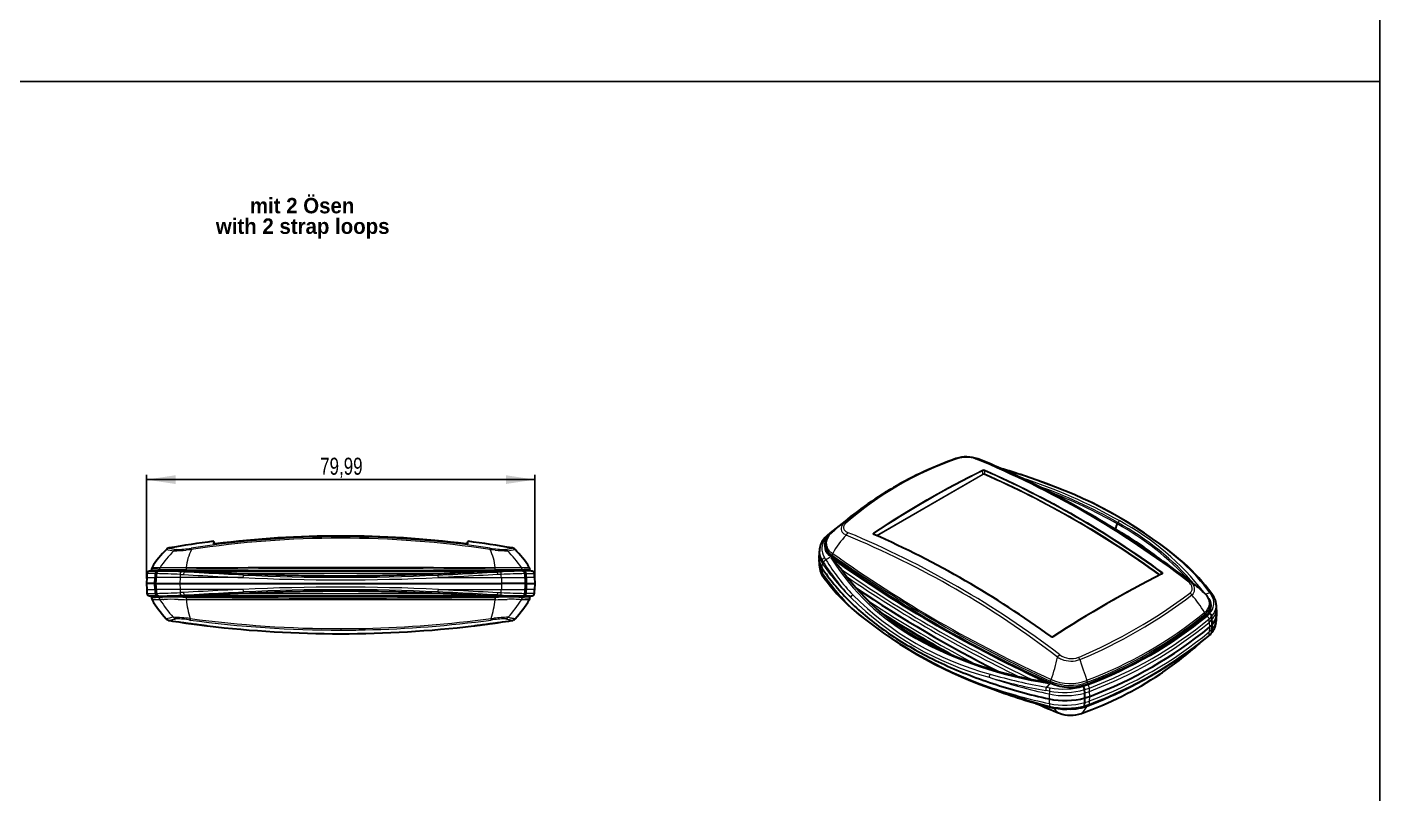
# Model space of a CAD drawing. Header units: millimetres. Extents: x 0 to 1188, y 0 to 841.
# Drawn here: x 576.9 to 855.4, y 158.3 to 316.2 of the extents above; entities that cross this region are included whole.
import ezdxf

# ---------------------------------------------------------------- set-up
doc = ezdxf.new("R2010")
doc.units = ezdxf.units.MM
doc.linetypes.add('SLD-Durchgehend', pattern=[0])
doc.styles.add('SLDTEXTSTYLE0', font='arialbd.ttf', dxfattribs={"width": 0.948})
doc.styles.add('SLDTEXTSTYLE3', font='ARIALN.TTF', dxfattribs={"width": 0.87})
doc.dimstyles.new('SLDDIMSTYLE2', dxfattribs={"dimtxt": 3.5, "dimasz": 6, "dimexe": 0, "dimexo": 0.0625, "dimgap": 0.875, "dimtad": 1, "dimrnd": 1e-09, "dimzin": 12, "dimdsep": 46, "dimtxsty": 'SLDTEXTSTYLE3', "dimsah": 1, "dimcen": 0.09, "dimadec": 0, "dimazin": 3, "dimtfac": 1, "dimtofl": 0, "dimtmove": 0, "dimatfit": 3, "dimfxl": 0, "dimfrac": 2, "dimtolj": 1, "dimtzin": 12, "dimarcsym": 0})

# ---------------------------------------------------------------- blocks, each defined once
blk = doc.blocks.new('SW_NOTE_4')
at = {"color": 0, "char_height": 3.175, "attachment_point": 2, "style": 'SLDTEXTSTYLE0'}
for s, insert in [('mit 2 Ösen', (10.86, 4.09)), ('with 2 strap loops', (10.98, -0.14))]:
    blk.add_mtext(s, dxfattribs=dict(at, insert=insert))
blk = doc.blocks.new('_D_66')
for p, q in [((601.47, 202.65), (601.47, 224.04)), ((681.46, 223.04), (601.47, 223.04)), ((681.46, 202.65), (681.46, 224.04))]:
    blk.add_line(p, q)
for points in [[(601.47, 223.04), (607.47, 222.14), (607.47, 223.94)], [(681.46, 223.04), (675.46, 223.94), (675.46, 222.14)]]:
    blk.add_solid(points)
at = {"insert": (637.24, 227.55), "char_height": 3.5, "attachment_point": 1, "style": 'SLDTEXTSTYLE3'}
blk.add_mtext('79,99', dxfattribs=at)

msp = doc.modelspace()

# ---------------------------------------------------------------- linework, layer by layer
for p, q in [((855.371, 834.346), (855.371, 4.785)), ((24.799, 305), (855.371, 305))]:
    msp.add_line(p, q)
at = {"color": 7, "linetype": 'SLD-Durchgehend', "lineweight": 0}
for p, q in [((751.734, 211.537), (773.654, 224.191)), ((773.733, 224.074), (751.894, 211.467)), ((742.267, 211.898), (741.907, 211.594)), ((751.228, 211.918), (751.253, 211.746)), ((801.435, 214.181), (801.289, 213.931)), ((615.664, 209.81), (615.664, 209.81)), ((667.27, 209.81), (667.27, 209.81)), ((740.592, 206.46), (740.872, 206.005)), ((741.331, 206.516), (741.048, 206.972)), ((742.63, 207.474), (742.599, 207.087)), ((603.244, 203.678), (601.594, 203.678)), ((602.082, 204.195), (603.722, 204.195)), ((603.54, 203.678), (603.244, 203.678)), ((603.722, 204.195), (604.001, 204.195)), ((604.123, 204.238), (604.137, 204.554)), ((608.415, 203.53), (609.136, 203.495)), ((609.355, 204.015), (608.631, 204.05)), ((609.643, 204.559), (609.629, 204.238)), ((609.855, 204.195), (673.08, 204.195)), ((662.424, 203.678), (620.51, 203.678)), ((673.306, 204.238), (673.291, 204.559)), ((673.579, 204.015), (674.304, 204.05)), ((674.52, 203.53), (673.799, 203.495)), ((678.797, 204.554), (678.811, 204.238)), ((679.212, 204.195), (678.934, 204.195)), ((680.853, 204.195), (679.212, 204.195)), ((679.394, 203.678), (679.691, 203.678)), ((679.691, 203.678), (681.34, 203.678)), ((740.549, 205.899), (740.49, 204.903)), ((740.49, 204.903), (740.549, 203.933)), ((740.872, 202.993), (740.592, 203.39)), ((810.422, 203.597), (810.462, 203.809)), ((601.536, 202.854), (603.187, 202.854)), ((603.125, 201.65), (603.187, 202.854)), ((603.187, 200.446), (603.125, 201.65)), ((603.187, 202.854), (603.486, 202.854)), ((608.396, 202.854), (603.486, 202.854)), ((608.396, 202.854), (608.37, 201.65)), ((608.37, 201.65), (608.396, 200.446)), ((621.353, 202.854), (608.396, 202.854)), ((641.467, 203.18), (641.467, 203.164)), ((661.582, 202.854), (674.538, 202.854)), ((674.538, 202.854), (674.564, 201.65)), ((674.538, 202.854), (679.449, 202.854)), ((674.564, 201.65), (674.538, 200.446)), ((679.748, 202.854), (679.449, 202.854)), ((679.81, 201.65), (679.748, 202.854)), ((681.398, 202.854), (679.748, 202.854)), ((679.748, 200.446), (679.81, 201.65)), ((601.536, 200.446), (603.187, 200.446)), ((601.594, 199.623), (603.244, 199.623)), ((603.722, 199.105), (602.082, 199.105)), ((603.187, 200.446), (603.486, 200.446)), ((603.244, 199.623), (603.54, 199.623)), ((608.396, 200.446), (603.486, 200.446)), ((604.001, 199.105), (603.722, 199.105)), ((604.122, 198.746), (604.137, 198.748)), ((604.137, 198.748), (604.123, 199.063)), ((621.353, 200.446), (608.396, 200.446)), ((609.136, 199.805), (608.415, 199.771)), ((608.631, 199.25), (609.355, 199.285)), ((609.629, 199.063), (609.642, 198.768)), ((609.642, 198.768), (609.689, 198.768)), ((673.183, 199.105), (609.751, 199.105)), ((620.51, 199.623), (662.425, 199.623)), ((641.467, 200.136), (641.467, 200.12)), ((661.582, 200.446), (674.538, 200.446)), ((673.244, 198.769), (673.292, 198.77)), ((673.292, 198.77), (673.306, 199.063)), ((674.304, 199.25), (673.579, 199.285)), ((673.799, 199.805), (674.52, 199.771)), ((674.538, 200.446), (679.449, 200.446)), ((678.811, 199.063), (678.798, 198.748)), ((678.798, 198.748), (678.813, 198.746)), ((678.934, 199.105), (679.212, 199.105)), ((679.212, 199.105), (680.853, 199.105)), ((679.691, 199.623), (679.394, 199.623)), ((679.748, 200.446), (679.449, 200.446)), ((681.34, 199.623), (679.691, 199.623)), ((681.398, 200.446), (679.748, 200.446)), ((820.361, 199.706), (820.644, 199.306)), ((819.383, 194.91), (819.35, 195.302)), ((675.954, 194.698), (675.964, 194.71)), ((820.237, 193.649), (820.289, 192.646)), ((820.289, 192.646), (820.237, 191.684)), ((760.257, 190.409), (760.404, 190.329)), ((818.155, 189.227), (818.269, 189.329)), ((787.635, 181.113), (787.635, 181.493)), ((795.135, 181.323), (795.133, 180.952)), ((787.335, 179.476), (786.596, 179.609)), ((786.744, 180.299), (787.486, 180.164)), ((787.319, 178.899), (787.296, 177.882)), ((795.628, 178.41), (795.593, 179.423)), ((795.593, 177.457), (795.628, 178.41)), ((786.596, 176.597), (787.335, 176.406)), ((787.296, 177.882), (787.319, 176.934)), ((793.979, 174.931), (793.914, 174.914))]:
    msp.add_line(p, q, dxfattribs=at)
at = {"color": 7, "linetype": 'SLD-Durchgehend', "lineweight": 30}
for p, q in [((742.995, 212.575), (743.004, 212.584)), ((800.951, 212.786), (800.419, 213.083)), ((800.956, 212.887), (800.951, 212.786)), ((800.951, 212.786), (800.953, 212.748)), ((741.25, 209.887), (741.164, 208.802)), ((605.588, 208.676), (605.588, 208.676)), ((677.346, 208.676), (677.346, 208.676)), ((739.962, 207.969), (739.899, 206.987)), ((739.899, 206.592), (739.962, 205.611)), ((740.031, 208.737), (740.031, 208.733)), ((602.367, 204.238), (604.003, 204.238)), ((602.53, 204.609), (602.51, 204.238)), ((604.003, 204.238), (609.512, 204.238)), ((609.512, 204.238), (673.422, 204.238)), ((678.932, 204.238), (673.422, 204.238)), ((680.567, 204.238), (678.932, 204.238)), ((680.287, 204.973), (680.288, 204.973)), ((680.424, 204.238), (680.405, 204.609)), ((601.536, 202.854), (601.473, 201.65)), ((601.473, 201.65), (601.536, 200.446)), ((603.125, 201.65), (601.473, 201.65)), ((603.426, 201.65), (603.125, 201.65)), ((603.426, 201.65), (608.37, 201.65)), ((608.37, 201.65), (674.564, 201.65)), ((679.509, 201.65), (674.564, 201.65)), ((679.509, 201.65), (679.81, 201.65)), ((679.81, 201.65), (681.461, 201.65)), ((681.461, 201.65), (681.398, 202.854)), ((681.398, 200.446), (681.461, 201.65)), ((817.098, 201.508), (817.148, 201.471)), ((602.367, 199.063), (604.003, 199.063)), ((602.51, 199.063), (602.53, 198.687)), ((604.003, 199.063), (609.512, 199.063)), ((609.512, 199.063), (673.422, 199.063)), ((678.932, 199.063), (673.422, 199.063)), ((680.567, 199.063), (678.932, 199.063)), ((680.405, 198.687), (680.424, 199.063)), ((819.43, 199.505), (819.427, 199.509)), ((820.528, 196.419), (820.442, 197.494)), ((821.665, 197.488), (821.664, 197.493)), ((821.794, 195.767), (821.731, 196.748)), ((821.731, 194.39), (821.794, 195.372)), ((605.539, 194.384), (605.539, 194.384)), ((605.54, 194.384), (605.54, 194.384)), ((677.395, 194.384), (677.395, 194.384)), ((820.796, 194.216), (820.743, 194.903)), ((820.743, 191.592), (820.796, 192.25)), ((821.664, 193.626), (821.663, 193.619)), ((761.362, 189.788), (760.961, 190.014)), ((818.127, 189.203), (818.155, 189.227)), ((794.611, 179.1), (794.586, 179.803)), ((794.586, 176.492), (794.611, 177.134))]:
    msp.add_line(p, q, dxfattribs=at)
at = {"color": 7, "linetype": 'SLD-Durchgehend', "lineweight": 0, "flags": 128}
for points in [[(768.38, 227.319), (768.217, 227.374), (768.112, 227.353)], [(772.207, 227.281), (772.467, 227.341), (772.628, 227.295)], [(773.654, 224.191), (773.644, 224.533), (773.634, 224.853)], [(773.987, 224.865), (773.998, 224.506), (774.007, 224.21)], [(745.446, 214.078), (745.319, 213.953), (745.209, 213.824), (745.119, 213.693), (745.049, 213.562), (745, 213.43), (744.972, 213.299), (744.964, 213.17), (744.976, 213.045), (745.008, 212.925), (745.057, 212.81), (745.124, 212.699), (745.208, 212.594), (745.317, 212.486), (745.444, 212.385), (745.587, 212.291), (745.744, 212.205), (745.947, 212.115)], [(745.446, 214.078), (745.216, 214.094), (745.021, 214.036)], [(745.523, 211.583), (745.708, 211.889), (745.947, 212.115)], [(751.145, 211.761), (751.097, 211.789), (751.07, 211.814), (751.052, 211.842), (751.043, 211.873), (751.045, 211.906), (751.056, 211.938), (751.077, 211.971), (751.106, 212.002), (751.144, 212.031)], [(606.132, 208.962), (606.139, 208.96), (606.164, 208.954), (606.207, 208.945), (606.267, 208.931), (606.345, 208.914), (606.442, 208.893), (606.556, 208.868), (606.688, 208.839), (606.838, 208.807), (607.007, 208.769), (607.195, 208.728), (607.4, 208.683), (607.622, 208.634)], [(610.731, 208.633), (610.699, 208.845), (610.685, 208.939)], [(615.314, 209.79), (615.312, 209.803), (615.305, 209.856), (615.293, 209.953), (615.282, 210.039), (615.27, 210.137), (615.26, 210.214), (615.252, 210.273), (615.248, 210.311), (615.245, 210.33), (615.245, 210.33)], [(667.582, 209.787), (667.601, 209.79), (667.621, 209.79)], [(667.689, 210.33), (667.689, 210.33), (667.687, 210.313), (667.683, 210.282), (667.678, 210.237), (667.67, 210.177), (667.66, 210.102), (667.649, 210.012), (667.636, 209.908), (667.621, 209.79)], [(672.21, 208.633), (672.241, 208.844), (672.256, 208.938)], [(675.312, 208.634), (675.516, 208.679), (675.704, 208.721), (675.879, 208.759), (676.038, 208.794), (676.183, 208.825), (676.313, 208.854), (676.427, 208.879), (676.526, 208.9), (676.611, 208.919), (676.679, 208.934), (676.734, 208.946), (676.772, 208.955), (676.795, 208.96), (676.802, 208.962), (676.802, 208.962)], [(607.622, 208.634), (607.345, 208.54), (607.106, 208.367)], [(675.829, 208.367), (675.59, 208.54), (675.312, 208.634)], [(742.735, 207.844), (742.661, 207.657), (742.63, 207.474)], [(604.137, 204.555), (603.933, 204.561), (603.743, 204.567), (603.566, 204.572), (603.404, 204.578), (603.255, 204.583), (603.12, 204.587), (602.998, 204.592), (602.891, 204.595), (602.798, 204.599), (602.718, 204.602), (602.652, 204.604), (602.6, 204.606), (602.562, 204.608), (602.539, 204.609), (602.53, 204.609), (602.53, 204.609)], [(602.647, 204.973), (602.647, 204.973), (602.655, 204.973), (602.678, 204.973), (602.715, 204.972), (602.767, 204.971), (602.832, 204.97), (602.911, 204.969), (603.005, 204.968), (603.112, 204.966), (603.234, 204.964), (603.369, 204.963), (603.522, 204.961), (603.688, 204.958), (603.869, 204.956), (604.064, 204.954), (604.274, 204.952)], [(604.277, 204.952), (604.181, 204.763), (604.14, 204.555)], [(609.136, 203.495), (610.121, 203.438), (611.113, 203.382), (612.11, 203.326), (613.112, 203.27), (614.12, 203.215), (615.132, 203.16), (616.15, 203.107), (617.172, 203.054), (618.211, 203.002), (619.254, 202.951), (620.301, 202.902), (621.353, 202.854)], [(621.487, 203.384), (620.455, 203.431), (619.427, 203.479), (618.403, 203.528), (617.383, 203.579), (616.368, 203.631), (615.357, 203.684), (614.352, 203.737), (613.351, 203.792), (612.344, 203.847), (611.342, 203.903), (610.346, 203.959), (609.355, 204.015)], [(609.657, 204.952), (609.647, 204.765), (609.644, 204.559)], [(673.291, 204.559), (671.178, 204.569), (669.064, 204.579), (666.948, 204.59), (664.831, 204.602), (662.712, 204.613), (660.59, 204.625), (658.466, 204.636), (656.342, 204.646), (654.216, 204.657), (652.09, 204.666), (649.978, 204.674), (647.865, 204.681), (645.752, 204.686), (643.639, 204.69), (641.526, 204.691), (639.41, 204.69), (637.293, 204.686), (635.177, 204.681), (633.062, 204.674), (630.947, 204.666), (628.813, 204.657), (626.681, 204.647), (624.549, 204.636), (622.418, 204.625), (620.288, 204.614), (618.156, 204.602), (616.026, 204.591), (613.897, 204.579), (611.769, 204.569), (609.644, 204.559)], [(609.657, 204.952), (611.778, 204.955), (613.902, 204.959), (616.027, 204.964), (618.153, 204.969), (620.28, 204.974), (622.412, 204.979), (624.545, 204.984), (626.679, 204.989), (628.814, 204.994), (630.949, 204.998), (633.061, 205.002), (635.173, 205.005), (637.285, 205.008), (639.398, 205.01), (641.511, 205.01), (643.627, 205.01), (645.743, 205.008), (647.858, 205.005), (649.973, 205.002), (652.088, 204.998), (654.21, 204.993), (656.332, 204.989), (658.452, 204.984), (660.572, 204.979), (662.69, 204.974), (664.811, 204.969), (666.93, 204.964), (669.047, 204.959), (671.163, 204.955), (673.278, 204.952)], [(641.467, 203.164), (640.409, 203.165), (639.351, 203.17), (638.294, 203.176), (637.236, 203.186), (636.18, 203.198), (635.125, 203.213), (634.072, 203.23), (633.02, 203.25), (631.969, 203.272), (630.92, 203.297), (629.874, 203.324), (628.83, 203.354), (627.788, 203.386), (626.75, 203.419), (625.714, 203.455), (624.681, 203.493), (623.652, 203.533), (622.626, 203.574), (621.527, 203.62), (620.431, 203.668), (619.34, 203.718), (618.255, 203.769), (617.175, 203.821), (616.1, 203.874), (615.045, 203.927), (613.996, 203.98), (612.953, 204.034), (612.174, 204.075), (611.398, 204.116), (610.625, 204.156), (609.855, 204.195)], [(673.08, 204.195), (672.178, 204.149), (671.273, 204.102), (670.364, 204.055), (669.45, 204.007), (668.531, 203.959), (667.372, 203.901), (666.205, 203.842), (665.031, 203.785), (663.851, 203.73), (662.887, 203.686), (661.92, 203.643), (660.948, 203.601), (659.973, 203.56), (658.994, 203.521), (658.008, 203.484), (657.019, 203.448), (656.026, 203.414), (655.032, 203.382), (654.034, 203.352), (653.039, 203.324), (652.042, 203.298), (651.043, 203.274), (650.042, 203.253), (649.04, 203.233), (648.031, 203.216), (647.021, 203.201), (646.011, 203.189), (644.999, 203.179), (643.987, 203.172), (643.147, 203.167), (642.307, 203.165), (641.467, 203.164)], [(661.447, 203.384), (662.479, 203.431), (663.508, 203.479), (664.532, 203.528), (665.551, 203.579), (666.567, 203.631), (667.577, 203.684), (668.583, 203.737), (669.583, 203.792), (670.591, 203.847), (671.593, 203.903), (672.589, 203.959), (673.579, 204.015)], [(673.799, 203.495), (672.813, 203.438), (671.822, 203.382), (670.825, 203.326), (669.822, 203.27), (668.815, 203.215), (667.802, 203.16), (666.785, 203.107), (665.763, 203.054), (664.724, 203.002), (663.681, 202.951), (662.633, 202.902), (661.582, 202.854)], [(673.291, 204.559), (673.287, 204.765), (673.278, 204.952)], [(678.794, 204.555), (678.754, 204.763), (678.658, 204.952)], [(810.533, 203.676), (810.533, 203.676), (810.528, 203.728), (810.496, 203.779), (810.462, 203.809)], [(810.545, 203.922), (810.593, 203.88), (810.62, 203.845), (810.638, 203.809), (810.647, 203.772), (810.645, 203.736), (810.634, 203.702), (810.613, 203.671), (810.584, 203.643), (810.546, 203.62)], [(816.248, 199.686), (816.376, 199.798), (816.485, 199.919), (816.575, 200.048), (816.645, 200.184), (816.694, 200.326), (816.722, 200.473), (816.73, 200.624), (816.718, 200.776), (816.687, 200.926), (816.637, 201.077), (816.57, 201.227), (816.487, 201.375), (816.378, 201.533), (816.251, 201.688), (816.108, 201.838), (815.951, 201.983), (815.748, 202.146)], [(815.75, 202.144), (815.989, 202.217), (816.174, 202.177)], [(816.173, 202.178), (816.716, 201.793), (817.098, 201.508)], [(604.265, 198.311), (604.164, 198.519), (604.122, 198.746)], [(604.283, 198.312), (604.265, 198.311), (604.265, 198.311)], [(621.353, 200.446), (620.314, 200.399), (619.278, 200.35), (618.247, 200.3), (617.221, 200.249), (616.198, 200.196), (615.181, 200.142), (614.168, 200.088), (613.16, 200.033), (612.146, 199.976), (611.137, 199.919), (610.133, 199.862), (609.136, 199.805)], [(609.355, 199.285), (610.334, 199.34), (611.318, 199.396), (612.308, 199.451), (613.303, 199.506), (614.303, 199.56), (615.309, 199.614), (616.319, 199.667), (617.334, 199.719), (618.366, 199.77), (619.402, 199.82), (620.443, 199.869), (621.487, 199.916)], [(609.704, 198.318), (609.704, 198.318), (609.651, 198.319)], [(609.689, 198.768), (612.048, 198.756), (614.408, 198.744), (616.771, 198.732), (619.135, 198.719), (621.503, 198.706), (623.873, 198.694), (626.243, 198.682), (628.615, 198.67), (630.84, 198.66), (633.065, 198.652), (635.291, 198.644), (637.517, 198.639), (639.743, 198.636), (641.973, 198.635), (644.203, 198.637), (646.432, 198.641), (648.662, 198.647), (650.89, 198.655), (653.129, 198.665), (655.367, 198.675), (657.603, 198.686), (659.839, 198.698), (662.074, 198.71), (664.311, 198.722), (666.547, 198.735), (668.781, 198.747), (671.013, 198.758), (673.244, 198.769)], [(609.689, 198.768), (609.693, 198.532), (609.704, 198.318)], [(673.229, 198.319), (671.003, 198.315), (668.775, 198.312), (666.546, 198.307), (664.315, 198.303), (662.083, 198.298), (659.846, 198.294), (657.608, 198.289), (655.369, 198.284), (653.129, 198.28), (650.888, 198.276), (648.664, 198.272), (646.438, 198.269), (644.212, 198.267), (641.987, 198.266), (639.761, 198.267), (637.532, 198.268), (635.303, 198.271), (633.074, 198.274), (630.846, 198.278), (628.618, 198.282), (626.251, 198.287), (623.884, 198.292), (621.518, 198.297), (619.154, 198.301), (616.789, 198.306), (614.425, 198.311), (612.064, 198.315), (609.704, 198.318)], [(609.751, 199.105), (610.71, 199.151), (611.67, 199.2), (612.632, 199.249), (613.599, 199.299), (614.563, 199.349), (615.533, 199.398), (616.508, 199.447), (617.488, 199.495), (618.472, 199.542), (619.465, 199.588), (620.463, 199.633), (621.465, 199.677), (622.47, 199.719), (623.48, 199.76), (624.487, 199.8), (625.498, 199.837), (626.513, 199.873), (627.53, 199.906), (628.55, 199.938), (629.572, 199.967), (630.596, 199.995), (631.623, 200.02), (632.652, 200.043), (633.682, 200.063), (634.718, 200.081), (635.757, 200.096), (636.796, 200.109), (637.836, 200.12), (638.877, 200.128), (639.74, 200.132), (640.604, 200.135), (641.467, 200.136)], [(641.467, 200.136), (642.573, 200.134), (643.678, 200.13), (644.783, 200.122), (645.887, 200.112), (646.99, 200.099), (648.092, 200.083), (649.192, 200.064), (650.291, 200.042), (651.388, 200.018), (652.483, 199.991), (653.575, 199.961), (654.664, 199.929), (655.75, 199.895), (656.834, 199.858), (657.914, 199.82), (658.99, 199.779), (660.062, 199.736), (661.131, 199.692), (662.284, 199.641), (663.432, 199.59), (664.574, 199.536), (665.711, 199.482), (666.842, 199.426), (667.965, 199.37), (668.652, 199.335), (669.336, 199.299), (670.302, 199.249), (671.264, 199.199), (673.183, 199.105)], [(673.579, 199.285), (672.601, 199.34), (671.616, 199.396), (670.627, 199.451), (669.632, 199.506), (668.631, 199.56), (667.626, 199.614), (666.615, 199.667), (665.6, 199.719), (664.568, 199.77), (663.532, 199.82), (662.492, 199.869), (661.447, 199.916)], [(661.582, 200.446), (662.621, 200.399), (663.656, 200.35), (664.687, 200.3), (665.714, 200.249), (666.736, 200.196), (667.754, 200.142), (668.767, 200.088), (669.775, 200.033), (670.789, 199.976), (671.798, 199.919), (672.801, 199.862), (673.799, 199.805)], [(673.244, 198.769), (673.24, 198.533), (673.229, 198.319)], [(673.284, 198.319), (673.229, 198.319), (673.229, 198.319)], [(678.67, 198.311), (678.67, 198.311), (678.652, 198.312)], [(678.813, 198.746), (678.771, 198.519), (678.67, 198.311)], [(680.282, 198.289), (680.283, 198.289), (680.27, 198.289), (680.243, 198.29), (680.199, 198.29), (680.14, 198.291), (680.065, 198.293), (679.975, 198.294), (679.868, 198.296), (679.747, 198.297), (679.609, 198.299), (679.454, 198.301), (679.282, 198.304), (679.094, 198.306), (678.89, 198.309), (678.67, 198.311)], [(678.813, 198.746), (679.027, 198.739), (679.225, 198.733), (679.408, 198.726), (679.575, 198.72), (679.727, 198.714), (679.864, 198.709), (679.986, 198.704), (680.092, 198.7), (680.182, 198.696), (680.258, 198.693), (680.318, 198.691), (680.363, 198.689), (680.391, 198.688), (680.404, 198.687), (680.403, 198.687)], [(816.673, 199.291), (816.478, 199.514), (816.248, 199.686)], [(819.35, 195.303), (819.317, 195.487), (819.237, 195.673)], [(819.784, 194.923), (819.785, 194.922), (819.785, 194.922), (819.785, 194.922), (819.785, 194.922), (819.785, 194.922), (819.785, 194.922), (819.785, 194.922), (819.786, 194.922)], [(607.628, 194.352), (607.435, 194.306), (607.255, 194.264), (607.09, 194.225), (606.939, 194.189), (606.801, 194.157), (606.679, 194.128), (606.57, 194.102), (606.476, 194.08), (606.396, 194.061), (606.33, 194.045), (606.28, 194.033), (606.244, 194.024), (606.222, 194.019), (606.218, 194.018)], [(607.628, 194.352), (607.277, 194.47), (606.981, 194.697)], [(610.47, 194.124), (610.478, 194.222), (610.503, 194.443)], [(672.441, 194.123), (672.433, 194.223), (672.408, 194.447)], [(672.41, 194.448), (672.41, 194.448), (672.7, 194.472), (672.988, 194.499), (672.988, 194.499)], [(675.951, 194.697), (675.655, 194.471), (675.304, 194.353)], [(676.717, 194.018), (676.718, 194.017), (676.708, 194.02), (676.683, 194.026), (676.64, 194.037), (676.582, 194.051), (676.507, 194.068), (676.416, 194.09), (676.308, 194.115), (676.184, 194.145), (676.041, 194.178), (675.882, 194.216), (675.705, 194.257), (675.513, 194.303), (675.304, 194.353)], [(675.951, 194.697), (676.161, 194.652), (676.355, 194.611), (676.532, 194.573), (676.694, 194.538), (676.838, 194.507), (676.967, 194.479), (677.078, 194.455), (677.173, 194.434), (677.251, 194.417), (677.312, 194.403), (677.357, 194.393), (677.385, 194.387), (677.396, 194.384), (677.395, 194.384)], [(760.961, 190.014), (760.404, 190.329), (760.404, 190.329), (760.404, 190.329)], [(788.995, 186.487), (789.225, 186.767), (789.483, 186.981)], [(793.616, 185.983), (793.473, 186.236), (793.31, 186.446)], [(793.616, 185.983), (793.966, 184.925), (794.313, 183.893), (794.676, 182.808), (795.043, 181.708)], [(787.635, 181.493), (787.661, 181.679), (787.721, 181.874)], [(795.122, 181.318), (795.099, 181.508), (795.043, 181.708)], [(786.656, 176.387), (786.641, 176.394), (786.627, 176.41), (786.615, 176.434), (786.606, 176.465), (786.6, 176.502), (786.596, 176.547), (786.596, 176.597)], [(787.4, 176.196), (787.384, 176.203), (787.369, 176.219), (787.357, 176.243), (787.347, 176.274), (787.34, 176.312), (787.336, 176.356), (787.335, 176.406)], [(795.121, 176.321), (795.121, 176.321), (795.042, 176.291)], [(795.188, 176.494), (795.18, 176.442), (795.121, 176.321)]]:
    msp.add_lwpolyline(points, dxfattribs=at)
at = {"color": 7, "linetype": 'SLD-Durchgehend', "lineweight": 30, "flags": 128}
for points in [[(786.012, 221.212), (786.847, 220.787), (787.952, 220.21)], [(786.845, 220.788), (786.818, 220.801), (786.774, 220.824)], [(615.357, 210.243), (615.357, 210.244), (615.359, 210.225), (615.364, 210.187), (615.372, 210.129), (615.381, 210.052), (615.394, 209.955), (615.408, 209.839), (615.415, 209.786)], [(667.583, 209.785), (667.583, 209.785), (667.581, 209.785), (667.576, 209.785), (667.566, 209.785), (667.551, 209.785), (667.531, 209.786), (667.507, 209.787), (667.479, 209.789), (667.448, 209.791), (667.414, 209.794), (667.378, 209.798), (667.34, 209.802), (667.302, 209.806), (667.27, 209.81)], [(667.519, 209.786), (667.526, 209.838), (667.541, 209.953), (667.553, 210.05), (667.563, 210.127), (667.57, 210.185), (667.575, 210.224), (667.578, 210.243), (667.578, 210.243)], [(603.54, 203.678), (603.509, 203.266), (603.486, 202.854)], [(641.467, 203.181), (640.941, 203.181), (640.346, 203.182), (639.804, 203.184), (639.226, 203.187), (638.662, 203.19), (638.073, 203.195), (637.485, 203.2), (636.896, 203.206), (636.309, 203.213), (635.721, 203.22), (635.134, 203.229), (634.548, 203.238), (633.962, 203.248), (633.377, 203.259), (632.792, 203.271), (632.207, 203.283), (631.623, 203.296), (631.04, 203.31), (630.457, 203.324), (629.876, 203.34), (629.295, 203.356), (628.715, 203.372), (628.135, 203.39), (627.555, 203.408), (626.976, 203.427), (626.398, 203.446), (625.82, 203.466), (625.244, 203.487), (624.668, 203.508), (624.093, 203.529), (623.52, 203.552), (622.947, 203.574), (622.376, 203.598), (621.806, 203.622), (621.237, 203.646), (620.668, 203.671), (620.1, 203.696), (619.533, 203.721), (618.966, 203.747), (618.401, 203.774), (617.836, 203.8), (617.273, 203.827), (616.711, 203.854), (616.15, 203.882), (615.591, 203.91), (615.034, 203.937), (614.478, 203.966), (613.924, 203.994), (613.369, 204.022), (612.817, 204.05), (612.265, 204.079), (611.715, 204.107), (611.167, 204.136), (610.619, 204.164), (610.433, 204.174)], [(672.502, 204.174), (672.343, 204.166), (671.753, 204.135), (671.182, 204.105), (670.631, 204.077), (670.079, 204.048), (669.526, 204.02), (668.971, 203.992), (668.415, 203.963), (667.857, 203.935), (667.299, 203.907), (666.74, 203.88), (666.179, 203.852), (665.617, 203.825), (665.053, 203.798), (664.488, 203.771), (663.921, 203.745), (663.354, 203.719), (662.786, 203.694), (662.217, 203.668), (661.647, 203.644), (661.076, 203.619), (660.505, 203.596), (659.934, 203.572), (659.361, 203.55), (658.788, 203.527), (658.213, 203.506), (657.637, 203.485), (657.06, 203.464), (656.482, 203.444), (655.904, 203.425), (655.324, 203.406), (654.744, 203.388), (654.163, 203.371), (653.582, 203.354), (653.001, 203.338), (652.419, 203.323), (651.837, 203.308), (651.254, 203.295), (650.67, 203.282), (650.086, 203.269), (649.501, 203.258), (648.915, 203.247), (648.329, 203.237), (647.743, 203.228), (647.156, 203.22), (646.569, 203.212), (645.981, 203.205), (645.393, 203.199), (644.804, 203.194), (644.215, 203.19), (643.626, 203.186), (643.036, 203.184), (642.473, 203.182), (641.885, 203.181), (641.467, 203.181)], [(679.449, 202.854), (679.425, 203.266), (679.394, 203.678)], [(740.49, 204.903), (740.778, 204.471), (741.073, 204.04), (741.376, 203.611), (741.686, 203.183), (742.004, 202.758), (742.328, 202.334), (742.661, 201.912), (743, 201.493), (743.347, 201.075), (743.7, 200.659), (744.061, 200.245), (744.429, 199.833), (744.805, 199.424), (745.187, 199.017), (745.576, 198.611), (745.972, 198.209), (746.375, 197.808), (746.785, 197.41), (747.202, 197.014), (747.626, 196.62), (748.056, 196.229), (748.494, 195.841), (748.937, 195.455), (749.388, 195.071), (749.845, 194.691), (750.309, 194.313), (750.779, 193.937), (751.256, 193.564), (751.739, 193.194), (752.228, 192.827), (752.724, 192.463), (753.226, 192.101), (753.734, 191.743), (754.248, 191.387), (754.769, 191.035), (755.295, 190.685), (755.828, 190.338), (756.366, 189.995), (756.911, 189.654), (757.461, 189.317), (758.017, 188.983), (758.579, 188.652), (759.146, 188.325), (759.719, 188), (760.298, 187.679), (760.882, 187.362), (761.472, 187.047), (762.067, 186.737), (762.667, 186.429), (763.273, 186.125), (763.884, 185.825), (764.5, 185.528), (765.121, 185.234), (765.747, 184.945), (766.378, 184.658), (767.014, 184.376), (767.655, 184.097), (768.301, 183.822), (768.951, 183.551), (769.606, 183.283), (770.266, 183.019), (770.93, 182.759), (771.599, 182.503), (772.272, 182.25), (772.949, 182.002), (773.63, 181.757), (774.316, 181.516), (775.006, 181.28), (775.7, 181.047), (776.398, 180.818), (777.1, 180.594), (777.805, 180.373), (778.515, 180.156), (779.228, 179.944), (779.945, 179.736), (780.665, 179.531), (781.389, 179.331), (782.116, 179.135), (782.847, 178.944), (783.581, 178.756), (784.318, 178.573), (785.058, 178.394), (785.801, 178.219), (786.547, 178.049), (787.296, 177.882)], [(744.444, 204.609), (744.238, 204.854), (744.042, 205.096)], [(603.426, 201.65), (603.459, 202.313), (603.486, 202.854)], [(603.486, 200.446), (603.459, 200.987), (603.426, 201.65)], [(679.509, 201.65), (679.476, 202.313), (679.449, 202.854)], [(679.449, 200.446), (679.476, 200.987), (679.509, 201.65)], [(740.654, 203.221), (740.846, 202.946), (740.941, 202.814)], [(603.486, 200.446), (603.509, 200.034), (603.54, 199.623)], [(610.359, 199.126), (611.218, 199.168), (611.959, 199.206), (612.565, 199.237), (613.091, 199.264), (613.647, 199.292), (614.204, 199.321), (614.762, 199.349), (615.321, 199.377), (615.88, 199.405), (616.442, 199.432), (617.004, 199.46), (617.567, 199.487), (618.132, 199.514), (618.697, 199.54), (619.263, 199.566), (619.831, 199.592), (620.399, 199.618), (620.969, 199.643), (621.54, 199.667), (622.111, 199.691), (622.682, 199.715), (623.255, 199.738), (623.829, 199.76), (624.404, 199.782), (624.98, 199.804), (625.557, 199.825), (626.134, 199.845), (626.711, 199.865), (627.289, 199.884), (627.867, 199.902), (628.447, 199.92), (629.027, 199.937), (629.607, 199.953), (630.189, 199.968), (630.771, 199.983), (631.354, 199.997), (631.937, 200.011), (632.521, 200.024), (633.105, 200.035), (633.69, 200.047), (634.276, 200.057), (634.862, 200.067), (635.449, 200.076), (636.036, 200.084), (636.623, 200.091), (637.211, 200.097), (637.8, 200.103), (638.389, 200.108), (638.978, 200.112), (639.567, 200.115), (640.157, 200.117), (640.747, 200.119), (641.338, 200.119), (641.467, 200.119)], [(641.467, 200.119), (641.599, 200.119), (642.19, 200.119), (642.781, 200.117), (643.372, 200.115), (643.962, 200.112), (644.551, 200.108), (645.14, 200.103), (645.728, 200.097), (646.316, 200.091), (646.904, 200.084), (647.491, 200.075), (648.078, 200.067), (648.664, 200.057), (649.25, 200.047), (649.835, 200.035), (650.419, 200.023), (651.003, 200.011), (651.587, 199.997), (652.169, 199.983), (652.752, 199.968), (653.333, 199.953), (653.914, 199.936), (654.494, 199.92), (655.073, 199.902), (655.652, 199.884), (656.23, 199.865), (656.806, 199.845), (657.383, 199.825), (657.958, 199.804), (658.533, 199.782), (659.108, 199.76), (659.681, 199.738), (660.254, 199.715), (660.825, 199.691), (661.396, 199.667), (661.965, 199.643), (662.533, 199.618), (663.101, 199.592), (663.667, 199.567), (664.233, 199.541), (664.798, 199.514), (665.361, 199.487), (665.924, 199.46), (666.485, 199.433), (667.046, 199.405), (667.605, 199.377), (668.164, 199.349), (668.721, 199.321), (669.277, 199.293), (669.832, 199.264), (670.385, 199.236), (670.94, 199.208), (671.655, 199.171), (672.491, 199.13), (672.576, 199.126)], [(679.394, 199.623), (679.425, 200.034), (679.449, 200.446)], [(608.823, 193.628), (608.832, 193.627), (608.858, 193.624), (608.904, 193.618), (608.968, 193.609), (609.048, 193.599), (609.143, 193.586), (609.257, 193.571), (609.388, 193.554), (609.529, 193.535), (609.683, 193.515), (609.854, 193.493), (610.036, 193.469), (610.225, 193.444), (610.421, 193.418), (610.631, 193.39), (610.846, 193.362), (611.061, 193.333), (611.279, 193.305), (611.505, 193.275), (611.729, 193.246), (611.947, 193.217), (612.161, 193.189), (612.376, 193.16), (612.584, 193.133), (612.778, 193.108), (612.963, 193.083), (613.142, 193.06), (613.308, 193.038), (613.456, 193.018), (613.59, 193.001), (613.712, 192.985), (613.817, 192.971), (613.902, 192.96), (613.97, 192.951), (614.022, 192.944), (614.055, 192.94), (614.066, 192.938), (614.07, 192.938), (614.07, 192.938)], [(610.436, 194.143), (610.533, 194.115), (610.542, 194.112)], [(668.865, 192.938), (668.868, 192.938), (668.879, 192.939), (668.91, 192.944), (668.959, 192.95), (669.027, 192.959), (669.113, 192.97), (669.213, 192.983), (669.328, 192.999), (669.462, 193.016), (669.61, 193.036), (669.768, 193.056), (669.937, 193.079), (670.123, 193.103), (670.317, 193.129), (670.517, 193.155), (670.722, 193.182), (670.94, 193.211), (671.161, 193.24), (671.379, 193.268), (671.599, 193.297), (671.824, 193.327), (672.046, 193.356), (672.259, 193.384), (672.466, 193.412), (672.673, 193.439), (672.871, 193.465), (673.052, 193.489), (673.223, 193.511), (673.386, 193.533), (673.536, 193.553), (673.665, 193.57), (673.78, 193.585), (673.881, 193.598), (673.965, 193.609), (674.028, 193.617), (674.074, 193.623), (674.102, 193.627), (674.112, 193.629), (674.112, 193.629)], [(820.853, 193.217), (820.821, 193.767), (820.796, 194.216)], [(820.796, 192.25), (820.821, 192.685), (820.853, 193.217)], [(818.135, 189.202), (818.282, 189.332), (818.347, 189.39)], [(810.149, 183.017), (810.587, 183.312), (810.695, 183.388)], [(794.638, 178.084), (794.623, 178.643), (794.611, 179.1)], [(794.491, 176.279), (794.501, 176.281), (794.53, 176.302), (794.554, 176.339), (794.572, 176.39), (794.581, 176.438), (794.586, 176.492)], [(794.611, 177.134), (794.623, 177.561), (794.638, 178.084)]]:
    msp.add_lwpolyline(points, dxfattribs=at)
at = {"color": 7, "linetype": 'SLD-Durchgehend', "lineweight": 0}
for centre, radius, start, end in [((790.719, 162.147), 68.894, 108.92119, 131.08133), ((770.239, 221.828), 5.797, 70.15733, 108.71937), ((698.846, 49.917), 191.937, 52.47785, 67.52898), ((859.337, 50.503), 194.415, 116.18091, 123.81455), ((859.085, 50.959), 193.754, 116.16955, 123.82591), ((773.826, 224.373), 0.656, 69.6457, 114.00564), ((773.491, 224.846), 0.143, 2.55933, 61.35228), ((773.826, 224.435), 0.459, 69.43995, 114.71099), ((773.852, 223.795), 0.443, 69.54955, 116.62472), ((773.804, 224.208), 0.151, 186.50519, 241.88033), ((773.857, 223.849), 0.257, 70.00481, 118.69224), ((773.867, 224.207), 0.14, 303.61779, 1.16771), ((696.104, 47.326), 193.145, 53.88523, 66.23317), ((774.125, 224.869), 0.138, 120.6453, 181.50912), ((695.74, 47.202), 194.131, 53.77531, 66.23006), ((696.115, 47.333), 193.268, 53.8659, 66.23259), ((695.773, 47.246), 194.216, 53.77531, 66.23007), ((744.369, 110.612), 119.293, 69.29355, 73.7344), ((749.312, 122.278), 106.139, 60.35139, 72.31435), ((785.433, 168.852), 60.618, 121.70288, 131.81061), ((750.444, 124.929), 102.791, 60.26023, 70.40777), ((786.632, 222.099), 0.13, 73.51796, 129.54672), ((756.935, 138.272), 88.998, 49.44092, 70.56445), ((749.401, 122.459), 105.164, 60.43563, 68.8961), ((691.537, 38.228), 205.945, 52.75646, 62.08507), ((802.079, 213.843), 0.728, 111.16335, 152.32299), ((776.909, 167.722), 53.015, 37.27734, 61.97716), ((743.894, 210.035), 2.479, 131.2749, 242.11968), ((751.378, 203.076), 12.67, 120.11534, 131.37243), ((745.747, 212.976), 1.284, 124.39373, 229.63665), ((746.978, 214.373), 3.146, 229.0209, 242.44348), ((669.735, 29.827), 197.578, 52.69307, 67.31085), ((751.069, 211.888), 0.161, 10.57863, 62.47921), ((751.179, 211.717), 0.0563, 70.56231, 128.09569), ((672.863, 34.02), 194.216, 53.77531, 66.23006), ((751.269, 211.816), 0.11, 112.03191, 187.41868), ((758.413, 138.735), 85.49, 60.15611, 61.80651), ((764.154, 148.889), 73.825, 51.06813, 60.09904), ((773.395, 163.198), 57.896, 42.34919, 61.19771), ((774.309, 164.461), 56.638, 40.70351, 61.38354), ((607.36, 226.818), 18.185, 270.8278, 280.53668), ((641.467, 4.747), 206.499, 81.42543, 98.57288), ((641.467, 8.47), 202.509, 81.26834, 98.73167), ((615.422, 210.984), 1.199, 264.82488, 281.66022), ((615.327, 209.69), 0.1, 71.93942, 97.28214), ((641.467, 5), 206.429, 82.81942, 97.18058), ((667.523, 211.173), 1.387, 259.48628, 274.02861), ((675.473, 225.776), 17.142, 259.18305, 269.46394), ((743.858, 208.801), 3.352, 137.45303, 213.05994), ((744.009, 209.861), 2.756, 179.45779, 239.97735), ((744.487, 208.533), 4.004, 130.13139, 140.72491), ((741.809, 211.271), 0.337, 73.05404, 127.17833), ((737.625, 193.97), 18.136, 76.1506, 76.34406), ((757.396, 199.82), 16.714, 135.27289, 151.30998), ((673.229, 36.157), 189.739, 52.4008, 67.60459), ((626.595, 189.342), 27.235, 135.68999, 145.02976), ((627.402, 311.995), 105.597, 258.07859, 258.9192), ((606.95, 230.869), 22.503, 270.3968, 277.00581), ((620.935, 203.659), 11.352, 154.01776, 173.46331), ((621.811, 87.541), 121.598, 95.22823, 95.71874), ((657.653, 51.325), 157.98, 84.33777, 84.71544), ((662.1, 203.688), 11.249, 6.44761, 26.0723), ((676.009, 231.246), 22.88, 263.04921, 269.54845), ((654.749, 315.846), 109.527, 281.09628, 281.90659), ((656.339, 189.341), 27.236, 34.97018, 44.30989), ((743.317, 207.803), 3.359, 177.16677, 214.52344), ((743.532, 208.391), 3.518, 174.42883, 213.29945), ((757.778, 204.877), 17.259, 174.738, 176.60607), ((741.253, 206.33), 0.674, 107.68798, 168.89004), ((741.529, 205.876), 0.669, 107.21883, 168.92026), ((778.051, 149.055), 68.192, 121.70777, 122.58062), ((778.775, 229.618), 43.997, 211.67365, 223.55139), ((777.601, 149.78), 67.338, 121.48336, 121.70613), ((899.634, 427.561), 270.924, 234.53583, 245.46955), ((782.921, 231.975), 47.614, 211.77983, 241.05272), ((909.871, 445.206), 290.665, 234.87404, 245.13133), ((900.86, 429.805), 272.526, 234.53396, 245.47142), ((626.558, 201.651), 23.402, 175.03161, 177.0534), ((603.812, 203.632), 0.571, 99.07654, 175.41451), ((599.252, -17.991), 221.71, 87.63128, 88.89163), ((612.109, 149.228), 55.603, 98.38245, 98.67456), ((599.922, 0.983), 203.254, 87.54423, 88.85006), ((606.79, 332.642), 128.115, 268.81503, 271.2764), ((606.968, 307.942), 103.025, 268.50304, 271.49534), ((663.911, 201.659), 55.527, 178.06956, 178.76715), ((609.038, 203.576), 0.625, 130.7188, 184.24785), ((609.775, 203.532), 0.64, 130.92326, 183.32885), ((612.442, 202.005), 3.684, 143.50958, 146.9216), ((612.008, 202.321), 3.147, 142.48139, 143.44031), ((622.32, 202.89), 0.968, 149.32157, 182.16744), ((641.467, 634.714), 431.792, 267.34788, 272.65212), ((660.615, 202.89), 0.968, 357.83236, 30.67826), ((675.967, 299.443), 94.53, 268.37016, 271.63146), ((676.138, 323.234), 118.709, 268.62606, 271.2825), ((670.916, 202.313), 3.16, 36.55846, 37.51337), ((670.494, 202.006), 3.682, 33.07862, 36.49179), ((673.16, 203.532), 0.64, 356.67029, 49.07691), ((683.013, 0.983), 203.254, 91.14994, 92.45577), ((673.896, 203.576), 0.625, 355.7526, 49.28075), ((683.683, -17.991), 221.71, 91.10837, 92.36872), ((618.935, 201.657), 55.616, 1.23341, 1.92988), ((675.08, 534.215), 329.282, 270.62306, 270.90613), ((672.711, 408.729), 204.265, 271.70761, 272.15855), ((670.848, 149.378), 55.452, 81.32504, 81.61795), ((679.122, 203.632), 0.571, 4.58568, 80.92372), ((656.37, 201.65), 23.409, 2.94663, 4.96784), ((743.399, 205.873), 3.447, 184.35758, 214.24043), ((743.1, 205.194), 3.089, 185.98288, 215.72251), ((776.551, 229.774), 43.199, 213.55169, 225.90321), ((776.551, 227.809), 43.199, 213.55169, 225.90321), ((756.134, 204.88), 15.614, 183.47688, 185.47397), ((740.958, 203.428), 0.368, 185.78025, 214.22207), ((778.831, 229.595), 44.691, 211.85945, 223.64296), ((783.813, 232.713), 48.419, 214.77542, 240.88957), ((784.503, 233.322), 49.287, 215.62965, 240.72742), ((899.309, 427.298), 271.245, 235.18408, 244.77962), ((923.794, -18.436), 249.266, 117.02158, 122.9737), ((810.632, 203.77), 0.175, 119.80802, 167.11711), ((810.508, 203.577), 0.0574, 48.24901, 111.67862), ((814.862, 205.531), 0.361, 49.49293, 99.07571), ((787.492, 175.748), 40.674, 36.08842, 47.81756), ((641.467, 644.455), 442.059, 267.39203, 272.60797), ((641.467, -241.155), 442.059, 87.39203, 92.60797), ((774.195, 227.5), 41.365, 216.33237, 227.94881), ((741.245, 203.032), 0.375, 185.99679, 215.672), ((898.702, 425.832), 270.297, 235.52067, 244.18659), ((813.908, 199.183), 3.754, 40.10275, 52.92294), ((815.673, 200.494), 1.565, 309.65972, 45.00745), ((611.569, -23.661), 222.532, 91.91784, 92.32761), ((608.014, -136.633), 334.965, 90.6413, 90.91719), ((626.558, 201.649), 23.402, 182.9466, 184.96839), ((603.812, 199.668), 0.571, 184.58551, 260.92344), ((599.303, 419.606), 220.025, 271.10355, 272.37354), ((612.117, 254.126), 55.658, 261.32559, 261.61741), ((600.007, 399.603), 200.538, 271.1411, 272.46461), ((607.101, 142.624), 56.202, 87.40804, 93.02259), ((605.012, 198.797), 0.876, 183.24752, 213.6742), ((631.141, 215.681), 32, 212.87457, 220.97653), ((605.525, 185.157), 13.213, 92.93645, 95.39695), ((604.817, 200.4), 2.047, 270.887, 276.60358), ((606.461, 157.308), 41.082, 87.82627, 91.96537), ((608.312, 200.533), 2.192, 262.33532, 272.2454), ((663.91, 201.641), 55.527, 181.23285, 181.93044), ((611.097, 304.777), 106.468, 268.54729, 269.2218), ((609.038, 199.724), 0.625, 175.75214, 229.28121), ((609.775, 199.768), 0.64, 176.67114, 229.07677), ((612.442, 201.295), 3.684, 213.07834, 216.4904), ((612.011, 200.981), 3.15, 216.56015, 217.51814), ((616.121, 198.669), 6.48, 179.12107, 183.10144), ((626.667, 199.796), 17.027, 184.9787, 198.32381), ((622.32, 200.41), 0.968, 177.83256, 210.67843), ((641.467, -231.414), 431.792, 87.34788, 92.65212), ((660.615, 200.41), 0.968, 329.32175, 2.16764), ((656.934, 199.741), 16.357, 341.11451, 355.01044), ((666.814, 198.667), 6.479, 356.92312, 0.90763), ((669.509, 392.887), 194.604, 271.11142, 271.82821), ((675.838, 146.013), 52.818, 86.78746, 92.76196), ((670.913, 200.989), 3.163, 322.48711, 323.44106), ((670.494, 201.294), 3.682, 323.50823, 326.92143), ((673.16, 199.768), 0.64, 310.92306, 3.32972), ((673.896, 199.724), 0.625, 310.71923, 4.24741), ((682.928, 399.601), 200.537, 267.53539, 268.85891), ((618.935, 201.643), 55.616, 358.07012, 358.76659), ((683.632, 419.605), 220.023, 267.62645, 268.89646), ((676.578, 172.886), 25.51, 85.33817, 91.9336), ((652.162, 215.43), 31.555, 318.92605, 327.1457), ((677.923, 198.798), 0.876, 326.31534, 356.74027), ((670.84, 253.977), 55.507, 278.3822, 278.67481), ((679.122, 199.668), 0.571, 279.07631, 355.41431), ((656.37, 201.65), 23.409, 355.03216, 357.05337), ((747.224, 198.641), 0.743, 116.94412, 171.55399), ((791.518, 243.902), 63.767, 225.07806, 254.92731), ((791.366, 243.722), 62.86, 224.96159, 255.04379), ((896.826, 421.194), 267.045, 236.64123, 242.16394), ((751.657, 285.103), 107.09, 292.88964, 307.09592), ((753.683, 281.801), 103.806, 292.62296, 307.35891), ((799.105, 184.052), 23.254, 29.99905, 40.93709), ((817.859, 197.664), 2.421, 304.91855, 49.50969), ((833.128, 154.645), 46.835, 105.81868, 106.93061), ((818.134, 197.583), 3.044, 315.47507, 34.45548), ((820.415, 199.282), 0.428, 38.02287, 97.20126), ((820.697, 198.881), 0.428, 37.01682, 97.12264), ((805.024, 265.331), 90.138, 229.50486, 250.50052), ((746.832, 196.802), 0.343, 182.91017, 226.51573), ((896.205, 419.595), 265.889, 237.25344, 241.246), ((884.192, 397.102), 240.624, 237.05135, 240.6447), ((764.649, 262.307), 86.139, 290.66985, 309.3247), ((763.209, 264.589), 89.176, 290.97785, 309.01711), ((764.808, 261.865), 86.626, 290.59989, 309.39474), ((817.84, 197.42), 2.6, 305.73104, 1.64137), ((787.118, 134.418), 68.76, 61.6352, 61.85743), ((817.205, 197.983), 4.003, 310.13064, 320.72514), ((819.413, 194.233), 0.783, 7.91694, 61.61484), ((818.266, 197.243), 3.407, 316.63307, 4.12924), ((818.177, 196.622), 3.556, 317.43124, 2.03651), ((625.106, 107.703), 88.862, 101.76887, 102.7195), ((605.036, 143.1), 51.633, 83.92157, 87.84077), ((607.868, 179.522), 14.832, 79.89554, 90.92863), ((641.384, 423.512), 231.462, 262.32478, 270.02049), ((641.62, 424.623), 232.274, 262.30153, 269.9621), ((641.428, 416.691), 224.341, 270.00975, 271.28953), ((735.243, 192.354), 93.777, 180.00272, 180.18538), ((641.05, 427.093), 234.75, 271.3246, 277.67618), ((631.705, 192.088), 14.775, 0.06533, 1.23558), ((641.561, 423.37), 231.318, 271.21858, 277.67215), ((675.186, 177.9), 16.453, 89.58755, 99.59827), ((677.117, 155.096), 39.618, 91.68675, 95.98225), ((764.954, 261.58), 87.017, 290.59267, 309.40195), ((764.901, 261.047), 87.204, 290.6071, 309.38753), ((817.416, 197.629), 4.301, 310.13336, 320.66857), ((800.135, 192.601), 20.129, 2.98431, 4.9573), ((817.441, 196.965), 4.337, 310.13358, 320.66313), ((817.441, 194.999), 4.337, 310.13358, 320.66313), ((817.974, 194.071), 3.717, 318.1666, 353.01955), ((818.057, 194.721), 3.689, 317.94486, 354.85176), ((641.455, 425.748), 233.697, 270.00277, 271.23202), ((760.141, 190.077), 0.353, 70.68344, 138.68449), ((799.378, 262.219), 82.045, 241.21841, 261.43042), ((787.669, 190.658), 0.0506, 65.38174, 131.68734), ((787.896, 191.082), 0.466, 235.95596, 300.18772), ((788.093, 190.64), 0.0542, 46.02395, 112.83402), ((764.887, 258.385), 87.15, 290.6071, 309.38753), ((764.901, 259.081), 87.204, 290.6071, 309.38753), ((819.881, 191.048), 0.309, 312.05416, 356.58783), ((803.228, 192.604), 17.033, 354.69877, 356.90413), ((817.416, 194.318), 4.301, 310.13336, 320.66857), ((791.877, 190.153), 3.974, 232.95999, 291.14274), ((757.817, 192.579), 31.762, 340.30356, 348.94504), ((792.138, 191.672), 6.063, 238.72917, 247.81721), ((791.83, 190.902), 5.234, 247.75775, 289.95206), ((762.85, 260.919), 90.544, 290.8802, 303.89995), ((776.122, 182.322), 1.186, 145.58993, 179.65786), ((811.517, 290.345), 114.042, 251.29062, 257.74939), ((804.467, 282.59), 104.52, 253.58805, 260.15496), ((804.315, 282.343), 103.546, 253.63663, 260.22991), ((832.018, 132.44), 65.88, 132.36479, 132.57482), ((791.589, 190.434), 9.776, 246.14434, 291.1828), ((791.581, 190.595), 9.537, 246.12761, 291.28388), ((769.932, 243.226), 72.405, 289.39717, 303.74126), ((775.172, 180.323), 0.239, 170.43158, 231.86929), ((811.517, 288.379), 114.042, 251.29062, 257.74939), ((818.148, 294.217), 121.778, 249.21636, 254.98383), ((788.156, 179.636), 1.56, 154.82888, 180.96541), ((833.098, 131.268), 67.474, 132.57689, 133.3925), ((836.419, 177.818), 49.112, 178.06599, 178.73862), ((790.555, 193.892), 15.338, 257.81843, 285.3329), ((788.953, 179.48), 1.618, 154.99353, 180.1582), ((790.252, 195.344), 16.134, 259.58336, 285.58214), ((790.247, 195.253), 15.34, 259.63262, 285.60728), ((792.102, 188.938), 8.759, 285.03445, 291.31762), ((792.142, 188.881), 9.401, 285.0658, 291.31825), ((792.147, 188.252), 9.478, 285.06874, 291.3184), ((746.548, 135.14), 66.77, 43.11892, 43.31985), ((794.443, 180.041), 1.12, 4.17792, 41.16044), ((764.935, 178.347), 30.677, 2.00985, 3.31936), ((861.535, 353.026), 192.15, 246.38376, 247.93513), ((790.555, 191.926), 15.338, 257.81843, 285.3329), ((824.928, 177.816), 37.62, 181.34442, 182.14789), ((790.794, 190.524), 14.535, 256.23032, 285.12008), ((793.341, 180.813), 7.091, 222.26679, 235.80018), ((791.655, 186.327), 10.592, 264.19349, 288.64716), ((788.625, 180.498), 7.724, 313.86746, 327.25792), ((792.142, 185.57), 9.401, 285.0658, 291.31825), ((792.147, 186.286), 9.478, 285.06874, 291.3184), ((794.689, 176.55), 0.438, 323.59846, 349.37759), ((795.32, 176.795), 0.241, 302.23322, 3.92567), ((771.639, 178.344), 23.97, 356.33501, 357.87863), ((791.316, 179.78), 5.214, 247.91332, 253.30469), ((791.667, 181.486), 6.951, 254.56837, 289.40857)]:
    msp.add_arc(centre, radius, start, end, dxfattribs=at)
at = {"color": 7, "linetype": 'SLD-Durchgehend', "lineweight": 30}
for centre, radius, start, end in [((793.855, 154.621), 77.162, 109.49077, 120.03943), ((770.297, 220.973), 6.753, 69.81401, 108.88855), ((710.447, 73.046), 166.324, 62.97979, 68.04476), ((743.83, 109.191), 120.878, 69.24365, 73.92247), ((796.046, 152.089), 80.457, 121.15722, 131.24439), ((778.052, 181.479), 45.999, 119.75193, 122.14609), ((756.567, 137.28), 90.119, 49.49865, 70.4874), ((694.616, 42.67), 200.579, 52.36372, 62.62369), ((786.347, 158.81), 69.154, 125.07931, 130.31475), ((744.408, 209.561), 3.174, 133.13768, 174.1059), ((754.323, 199.564), 17.254, 131.00272, 134.36584), ((751.213, 211.834), 0.0659, 210.51745, 256.89641), ((672.946, 34.079), 194.158, 53.77345, 66.23233), ((769.309, 157.895), 63.358, 52.79871, 60.03833), ((803.259, 212.728), 2.309, 148.5769, 176.03129), ((606.299, 207.985), 0.99, 99.656, 135.81224), ((641.467, 5), 207, 97.2777, 99.8285), ((615.258, 210.233), 0.1, 7.26373, 97.49654), ((615.345, 211.867), 2.081, 270.19944, 278.8266), ((615.211, 213.243), 3.463, 273.38573, 277.52659), ((641.467, 5), 206.429, 82.81942, 97.18058), ((641.467, 5), 206.429, 82.81941, 97.18059), ((667.732, 213.321), 3.541, 262.50478, 266.55432), ((667.677, 210.233), 0.1, 82.94146, 172.73626), ((641.467, 5), 207, 80.17151, 82.72231), ((676.635, 207.984), 0.992, 44.20861, 80.28026), ((744.076, 208.246), 4.078, 138.43002, 173.0746), ((744.509, 208.097), 4.504, 130.13839, 140.74409), ((741.311, 210.687), 0.388, 78.48935, 137.15106), ((743.628, 209.448), 2.541, 146.93483, 241.96626), ((621.94, 192.664), 22.886, 135.60181, 147.46082), ((660.994, 192.663), 22.887, 32.53938, 44.3982), ((743.277, 206.82), 3.382, 177.16679, 214.52346), ((754.301, 207.133), 14.363, 173.6011, 176.6624), ((899.711, 427.462), 270.646, 234.47075, 245.53462), ((719.807, 185.244), 31.328, 39.32232, 43.72664), ((624.505, 201.65), 23, 174.9427, 177), ((602.167, 203.627), 0.575, 98.52279, 174.9427), ((610.604, 147.33), 57.5, 98.23532, 98.52279), ((603.269, 204.572), 0.74, 147.16113, 177.17009), ((604.102, 203.642), 0.563, 100.38313, 176.35979), ((609.524, 188.293), 15.906, 86.72332, 88.80861), ((673.417, 188.179), 16.02, 91.20593, 93.27615), ((678.835, 203.644), 0.56, 3.39985, 79.85723), ((679.665, 204.572), 0.741, 2.83665, 32.80092), ((672.331, 147.33), 57.5, 81.47721, 81.76468), ((680.767, 203.627), 0.575, 5.0573, 81.47721), ((658.43, 201.65), 23, 3, 5.0573), ((754.904, 206.505), 14.969, 183.4273, 186.27132), ((743.586, 205.286), 3.587, 189.93428, 215.16555), ((733.115, 194.807), 14.981, 36.90676, 40.86701), ((784.151, 232.742), 48.61, 216.53586, 240.76912), ((923.899, -18.708), 249.592, 117.02566, 122.96979), ((810.467, 203.697), 0.0697, 286.93498, 341.96434), ((787.167, 174.886), 41.665, 36.28832, 47.90957), ((774.44, 227.394), 41.549, 216.27021, 227.92382), ((897.76, 423.564), 268.757, 236.02987, 243.22791), ((803.125, 182.879), 23.289, 45.55807, 53.12501), ((624.505, 201.65), 23, 183, 185.0573), ((602.167, 199.673), 0.575, 185.0573, 261.47721), ((610.604, 255.97), 57.5, 261.47721, 261.76468), ((603.385, 198.731), 0.857, 182.92983, 211.11832), ((624.079, 211.112), 24.971, 210.89924, 222.06054), ((604.1, 199.657), 0.561, 183.50797, 259.74908), ((609.394, 217.175), 18.074, 271.13278, 273.06162), ((673.534, 217.058), 17.957, 266.94088, 268.88056), ((658.841, 211.123), 24.989, 317.94398, 329.09671), ((678.833, 199.658), 0.563, 280.38315, 356.3598), ((679.555, 198.73), 0.851, 328.78756, 357.14933), ((672.331, 255.97), 57.5, 278.23532, 278.52279), ((680.767, 199.673), 0.575, 278.52279, 354.9427), ((658.43, 201.65), 23, 354.9427, 357), ((817.236, 197.144), 3.224, 6.24112, 47.18027), ((818.176, 197.071), 2.444, 304.1884, 35.15067), ((810.161, 191.782), 13.131, 34.06925, 36.2428), ((818.152, 197.092), 3.537, 6.5279, 35.34351), ((805.328, 265.426), 90.514, 229.54391, 250.44011), ((895.242, 417.6), 263.815, 237.40873, 240.94353), ((764.742, 261.785), 86.358, 290.59989, 309.39473), ((820.043, 194.789), 0.71, 9.28547, 68.40863), ((818.227, 195.635), 3.569, 317.35887, 2.11415), ((806.789, 195.853), 14.969, 3.42738, 6.27145), ((606.389, 195.147), 1.142, 221.93331, 261.35762), ((641.467, 421.3), 230, 261.18412, 261.84033), ((641.467, 421.3), 230, 263.15869, 276.84139), ((641.467, 421.3), 230, 278.15975, 278.81586), ((676.546, 195.145), 1.14, 278.61084, 318.10124), ((764.982, 259.973), 87.131, 290.59267, 309.40196), ((817.469, 195.991), 4.375, 310.13364, 320.65759), ((817.616, 194.114), 4.078, 318.40989, 352.2297), ((807.391, 195.226), 14.363, 353.60145, 356.66236), ((787.656, 237.733), 54.683, 239.93017, 242.42963), ((787.892, 191.004), 0.361, 236.14514, 299.73566), ((764.78, 258.152), 87.136, 290.60697, 309.3995), ((817.184, 194.262), 4.504, 310.13828, 320.74453), ((820.443, 191.609), 0.301, 319.2442, 356.8041), ((799.37, 262.047), 81.663, 243.0373, 259.7794), ((764.292, 250.425), 81.531, 304.69052, 311.32627), ((779.952, 157.975), 24.211, 72.69589, 78.25616), ((791.585, 190.425), 10.116, 246.95015, 290.48689), ((769.663, 243.707), 72.956, 289.41838, 303.70344), ((817.889, 293.253), 120.967, 249.24608, 255.03689), ((793.179, 179.734), 1.408, 2.81655, 31.96602), ((792.152, 187.316), 9.561, 285.07178, 291.31858), ((857.581, 343.483), 181.824, 246.31755, 247.97833), ((793.875, 202.827), 27.406, 254.72673, 256.33233), ((790.555, 192.978), 15.444, 257.8185, 285.33073), ((790.79, 189.922), 14.138, 256.12507, 285.1764), ((792.109, 185.14), 9.178, 285.03892, 291.33511), ((791.695, 181.202), 6.682, 249.95534, 289.42393)]:
    msp.add_arc(centre, radius, start, end, dxfattribs=at)

# ---------------------------------------------------------------- block references
msp.add_blockref('SW_NOTE_4', (622.667, 276.955))

# ---------------------------------------------------------------- dimensions: what is measured, and where the dimension line sits
dim = msp.add_linear_dim(base=(601.473, 223.04), p1=(681.461, 201.65), p2=(601.473, 201.65), dimstyle='SLDDIMSTYLE2')
dim.commit()
dim.dimension.update_dxf_attribs({"geometry": '_D_66', "text_midpoint": (642.168, 223.04), "dimtype": 160})

doc.saveas('drawing.dxf')
